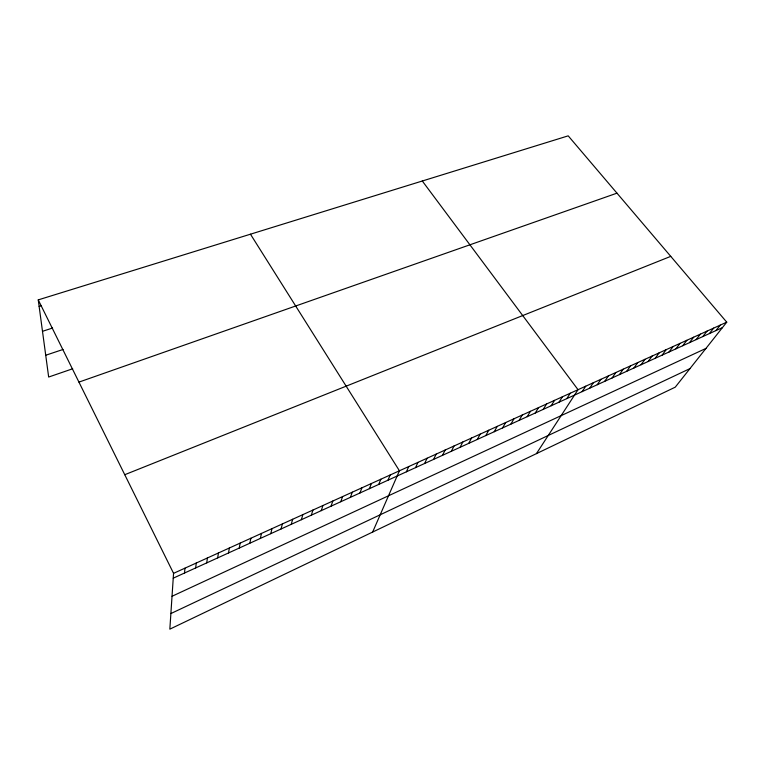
<?xml version="1.0" encoding="UTF-8"?>
<svg xmlns="http://www.w3.org/2000/svg" width="765" height="765" viewBox="0 0 765 765"><rect width="100%" height="100%" fill="white"/><g stroke="black" fill="none" stroke-linecap="round" stroke-linejoin="round"><path stroke-width="1.15" d="M38.25 299.88L173.559 573.339L169.84 629.155L675.246 387.167L726.75 322.17L568.204 135.845L38.25 299.88L48.664 377.04L72.685 368.768M184.528 573.014L184.958 568.165M195.687 567.926L196.232 563.05M206.741 562.877L207.392 557.981M217.681 557.895L218.427 552.971M228.515 552.952L229.357 548.008M239.235 548.065L240.181 543.093M249.839 543.217L250.891 538.235M260.349 538.426L261.487 533.415M270.753 533.683L271.986 528.653M281.051 528.978L282.381 523.939M291.245 524.331L292.66 519.263M301.343 519.722L302.854 514.635M311.345 515.161L312.933 510.054M321.252 510.647L322.926 505.522M331.054 506.172L332.813 501.037M340.769 501.735L342.605 496.59M350.389 497.346L352.311 492.182M359.923 493.004L361.912 487.821M369.361 488.701L371.427 483.499M378.713 484.436L380.855 479.225M387.97 480.21L390.188 474.979M372.632 532.067L399.435 470.781L250.461 234.195M406.387 471.804L408.749 466.554M415.548 467.625L417.977 462.366M424.613 463.485L427.119 458.216M433.602 459.392L436.174 454.104M442.505 455.328L445.144 450.03M451.331 451.302L454.028 445.995M460.071 447.315L462.825 441.998M468.725 443.365L471.556 438.039M477.312 439.454L480.191 434.118M485.813 435.572L488.759 430.226M494.238 431.728L497.24 426.373M502.586 427.922L505.646 422.557M510.867 424.145L513.984 418.771M519.072 420.396L522.237 415.022M527.2 416.696L530.422 411.312M535.261 413.014L538.531 407.63M543.246 409.371L546.573 403.977M551.163 405.756L554.548 400.353M559.014 402.18L562.447 396.767M566.798 398.632L570.269 393.22M536.437 453.626L578.034 389.691L422.299 180.999M582.155 391.623L585.732 386.201M589.739 388.161L593.363 382.73M597.264 384.728L600.917 379.297M604.713 381.333L608.424 375.892M612.105 377.958L615.854 372.517M619.44 374.611L623.226 369.17M626.707 371.302L630.532 365.852M633.908 368.013L637.781 362.562M641.06 364.752L644.971 359.301M648.146 361.52L652.096 356.06M655.175 358.307L659.162 352.856M662.146 355.132L666.172 349.672M669.059 351.976L673.124 346.516M675.925 348.85L680.018 343.38M682.724 345.742L686.865 340.282M689.475 342.663L693.645 337.202M696.169 339.612L700.377 334.142M702.815 336.581L707.051 331.111M709.404 333.578L713.669 328.108M715.935 330.595L720.238 325.125M170.882 613.559L689.944 368.615M172.039 596.27L705.961 348.41M173.244 578.168L722.418 327.63M173.559 573.339L726.75 322.17M124.752 474.711L670.752 256.361M78.938 382.108L616.973 193.163M45.728 355.247L63.036 349.462M42.496 331.302L52.613 328.032M39.139 306.459L41.233 305.799"/></g></svg>
